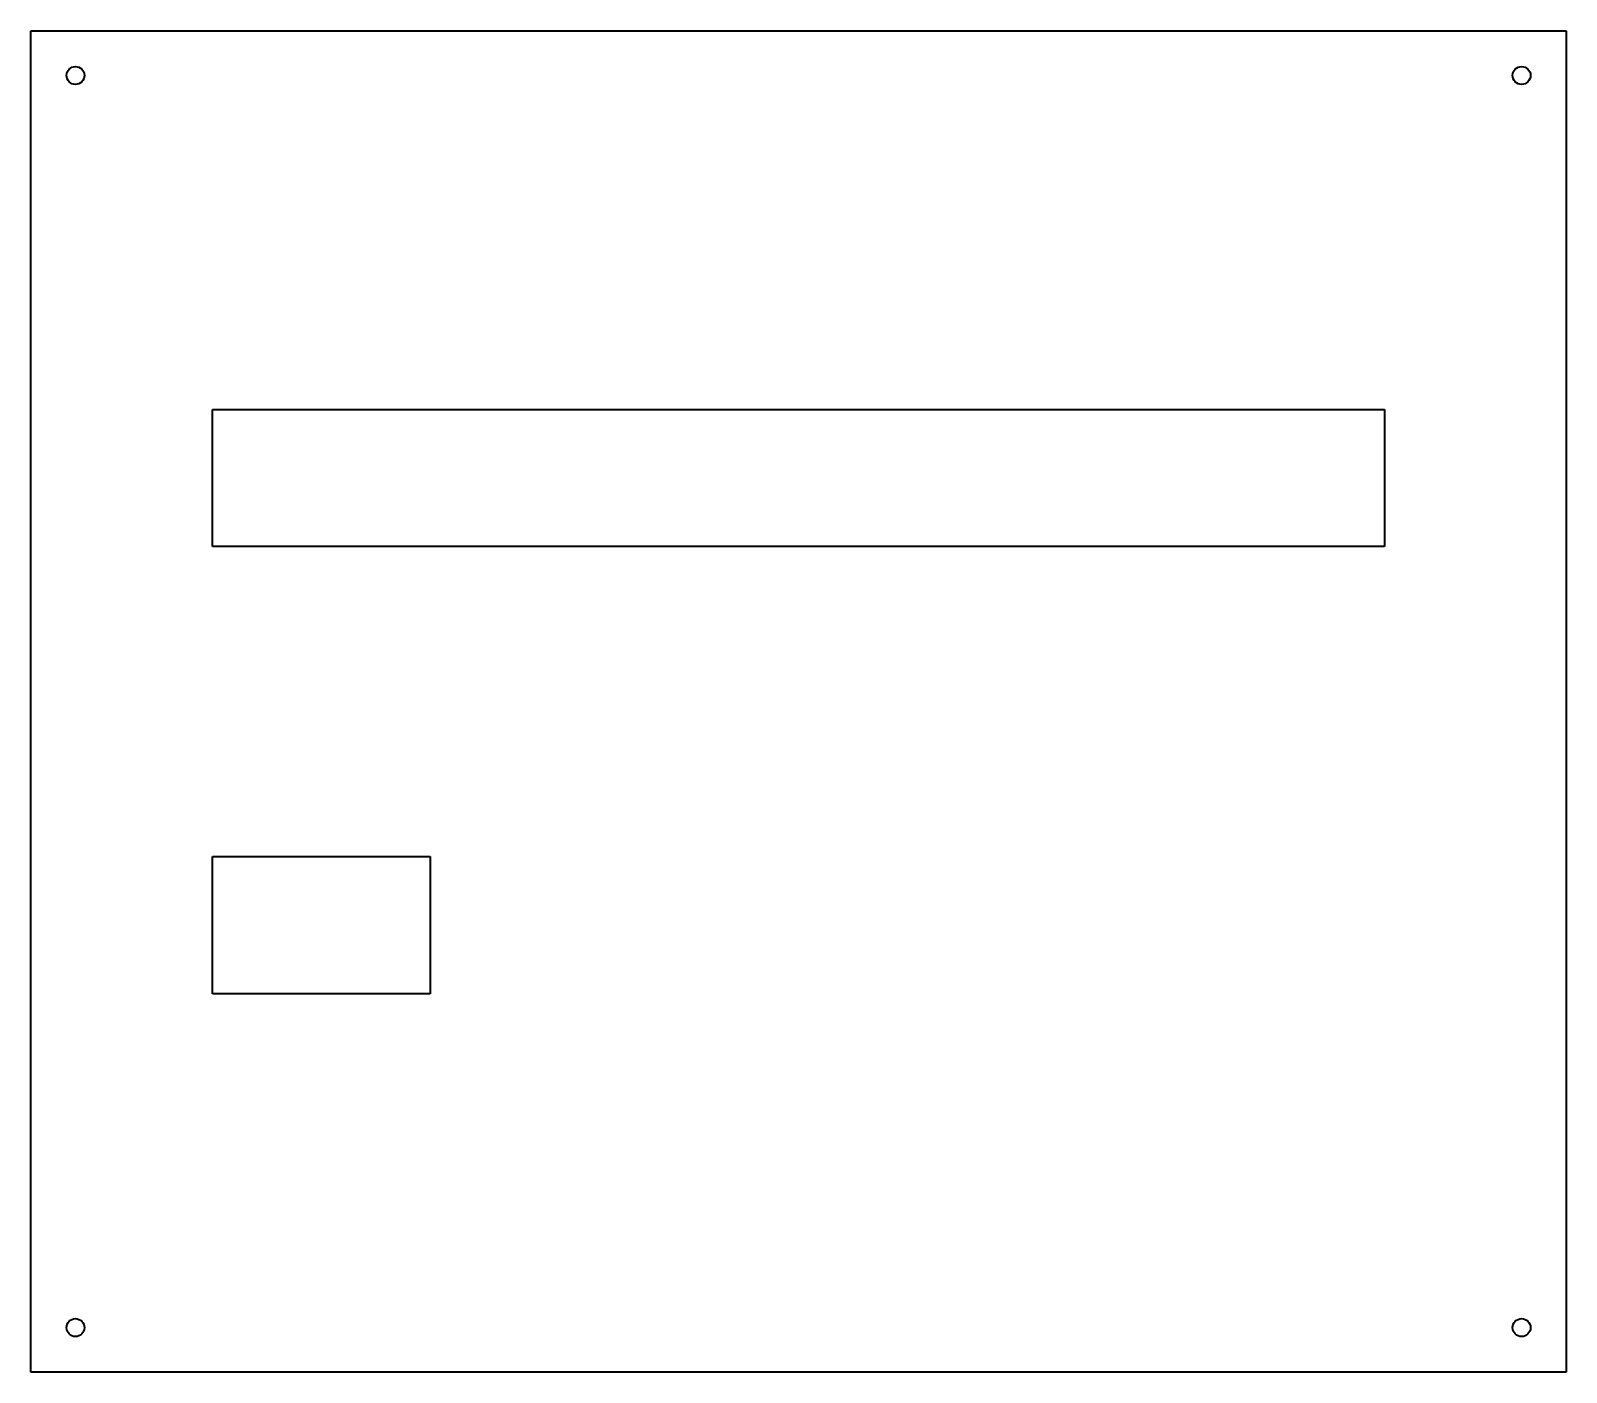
# Model space of a CAD drawing. Header units: millimetres. Extents: x 203 to 718, y 204 to 654.
import ezdxf

# ---------------------------------------------------------------- set-up
doc = ezdxf.new("R2010")
doc.units = ezdxf.units.MM
doc.layers.add('Visible Edges(VVKSO)', color=179, linetype='Continuous', lineweight=35, true_color=0x262659)

msp = doc.modelspace()

# ---------------------------------------------------------------- linework, layer by layer
at = {"layer": 'Visible Edges(VVKSO)'}
for p, q in [((202.74, 203.54), (202.74, 653.54)), ((202.74, 653.54), (717.74, 653.54)), ((717.74, 653.54), (717.74, 203.54)), ((263.74, 526.54), (656.74, 526.54)), ((263.74, 480.54), (263.74, 526.54)), ((656.74, 526.54), (656.74, 480.54)), ((656.74, 480.54), (263.74, 480.54)), ((263.74, 376.54), (336.74, 376.54)), ((263.74, 330.54), (263.74, 376.54)), ((336.74, 376.54), (336.74, 330.54)), ((336.74, 330.54), (263.74, 330.54)), ((717.74, 203.54), (202.74, 203.54))]:
    msp.add_line(p, q, dxfattribs=at)
for centre in [(217.74, 638.54), (702.74, 638.54), (217.74, 218.54), (702.74, 218.54)]:
    msp.add_circle(centre, 3, dxfattribs=at)

doc.saveas('drawing.dxf')
